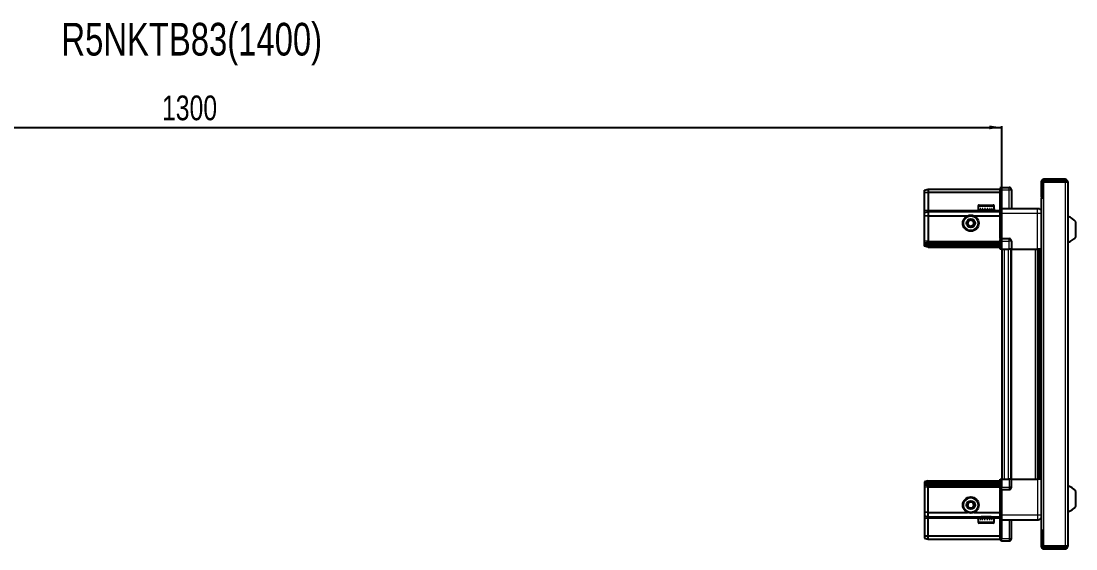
# Model space of a CAD drawing. Header units: millimetres. Extents: x 799 to 4278, y -297 to 1771.
# Drawn here: x 2424 to 3278, y 1344 to 1771 of the extents above; entities that cross this region are included whole.
import ezdxf

# ---------------------------------------------------------------- set-up
doc = ezdxf.new("R2010")
doc.units = ezdxf.units.MM
doc.layers.add('FORMAT', color=7, linetype='Continuous')
doc.styles.add('SLDTEXTSTYLE0', font='TXT', dxfattribs={"width": 0.75})
doc.dimstyles.new('SLDDIMSTYLE0', dxfattribs={"dimtxt": 20, "dimasz": 10, "dimexe": 0, "dimexo": 0.0625, "dimgap": 5, "dimtad": 2, "dimdec": 1, "dimrnd": 1e-09, "dimzin": 12, "dimdsep": 46, "dimtxsty": 'SLDTEXTSTYLE0', "dimsah": 1, "dimcen": 0.09, "dimadec": 0, "dimazin": 3, "dimtfac": 1, "dimtofl": 0, "dimtmove": 0, "dimatfit": 3, "dimfxl": 0, "dimfrac": 2, "dimtolj": 1, "dimtzin": 12, "dimarcsym": 0})

# ---------------------------------------------------------------- blocks, each defined once
blk = doc.blocks.new('_D_4')
at = {"layer": 'FORMAT'}
for p, q in [((1917.77, 1586.94), (1917.77, 1686.43)), ((1917.77, 1685.43), (3217.77, 1685.43)), ((3217.77, 1586.94), (3217.77, 1686.43))]:
    blk.add_line(p, q, dxfattribs=at)
for points in [[(1917.77, 1685.43), (1927.77, 1683.9), (1927.77, 1686.97)], [(3217.77, 1685.43), (3207.77, 1686.97), (3207.77, 1683.9)]]:
    blk.add_solid(points, dxfattribs=at)
at = {"layer": 'FORMAT', "insert": (2538.21, 1711.22), "char_height": 20, "attachment_point": 1, "style": 'SLDTEXTSTYLE0'}
blk.add_mtext('1300', dxfattribs=at)

msp = doc.modelspace()

# ---------------------------------------------------------------- linework, layer by layer
at = {"color": 7, "linetype": 'Continuous', "lineweight": 25}
for p, q in [((3249.62, 1641.33), (3249.62, 1628.93)), ((3251.12, 1641.33), (3251.12, 1628.93)), ((3251.62, 1628.43), (3251.62, 1641.33)), ((3251.62, 1641.33), (3269.02, 1641.33)), ((3269.02, 1643.43), (3251.72, 1643.43)), ((3269.02, 1641.93), (3251.72, 1641.93)), ((3269.02, 1641.93), (3269.02, 1643.43)), ((3269.02, 1641.33), (3271.12, 1641.33)), ((3271.12, 1641.33), (3271.12, 1346.53)), ((3155.12, 1634.63), (3158.12, 1635.43)), ((3155.12, 1632.78), (3155.12, 1634.63)), ((3155.12, 1632.78), (3158.12, 1632.93)), ((3155.12, 1618.43), (3155.12, 1632.78)), ((3158.12, 1635.43), (3158.12, 1632.93)), ((3158.12, 1635.43), (3216.42, 1635.43)), ((3158.12, 1632.93), (3158.12, 1618.43)), ((3158.12, 1632.93), (3216.42, 1632.93)), ((3217.28, 1636.93), (3216.42, 1636.43)), ((3217.28, 1636.93), (3216.42, 1636.43)), ((3216.42, 1636.43), (3216.42, 1634.93)), ((3216.42, 1620.13), (3216.42, 1634.93)), ((3217.62, 1636.93), (3217.28, 1636.93)), ((3217.62, 1636.93), (3217.28, 1636.93)), ((3217.62, 1634.93), (3217.62, 1636.93)), ((3217.62, 1636.93), (3217.62, 1636.93)), ((3217.62, 1636.93), (3223.62, 1636.93)), ((3217.62, 1634.93), (3217.62, 1620.13)), ((3225.62, 1634.93), (3225.62, 1619.93)), ((3198.62, 1621.83), (3198.62, 1618.93)), ((3199.42, 1622.63), (3210.82, 1622.63)), ((3211.62, 1618.93), (3211.62, 1621.83)), ((3249.52, 1628.43), (3249.52, 1359.43)), ((3249.52, 1628.43), (3251.62, 1628.43)), ((3249.62, 1628.93), (3251.12, 1628.93)), ((3155.12, 1616.63), (3155.12, 1618.43)), ((3155.12, 1616.63), (3158.12, 1617.43)), ((3155.12, 1613.6), (3155.12, 1616.63)), ((3158.12, 1613.93), (3155.12, 1613.6)), ((3155.12, 1593.43), (3155.12, 1613.6)), ((3158.12, 1618.43), (3158.12, 1617.43)), ((3158.12, 1617.43), (3158.12, 1613.93)), ((3158.12, 1617.43), (3216.42, 1617.43)), ((3158.12, 1613.93), (3158.12, 1593.43)), ((3158.12, 1613.93), (3190.12, 1613.93)), ((3195.12, 1613.93), (3216.42, 1613.93)), ((3198.62, 1618.93), (3198.66, 1618.93)), ((3198.78, 1619.43), (3198.66, 1619.43)), ((3198.66, 1619.43), (3198.66, 1618.93)), ((3198.66, 1618.93), (3198.78, 1618.93)), ((3198.78, 1619.43), (3198.78, 1618.93)), ((3198.78, 1618.93), (3199.19, 1618.93)), ((3199.53, 1619.43), (3199.19, 1619.43)), ((3199.19, 1619.43), (3199.19, 1618.93)), ((3199.19, 1618.93), (3199.53, 1618.93)), ((3199.53, 1619.43), (3199.53, 1618.93)), ((3199.53, 1618.93), (3200.3, 1618.93)), ((3200.82, 1619.43), (3200.3, 1619.43)), ((3200.3, 1619.43), (3200.3, 1618.93)), ((3200.3, 1618.93), (3200.82, 1618.93)), ((3200.72, 1618.93), (3200.72, 1618.83)), ((3200.72, 1618.83), (3209.52, 1618.83)), ((3200.82, 1619.43), (3200.82, 1618.93)), ((3200.82, 1618.93), (3201.88, 1618.93)), ((3201.12, 1618.43), (3201.81, 1617.95)), ((3201.12, 1618.43), (3209.12, 1618.43)), ((3201.81, 1617.95), (3201.12, 1617.47)), ((3201.12, 1617.47), (3201.12, 1617.43)), ((3201.12, 1617.47), (3209.12, 1617.47)), ((3201.81, 1617.95), (3208.43, 1617.95)), ((3202.54, 1619.43), (3201.88, 1619.43)), ((3201.88, 1619.43), (3201.88, 1618.93)), ((3201.88, 1618.93), (3202.54, 1618.93)), ((3202.54, 1619.43), (3202.54, 1618.93)), ((3202.54, 1618.93), (3203.78, 1618.93)), ((3204.51, 1619.43), (3203.78, 1619.43)), ((3203.78, 1619.43), (3203.78, 1618.93)), ((3203.78, 1618.93), (3204.21, 1618.93)), ((3204.21, 1619.43), (3204.21, 1618.93)), ((3204.51, 1619.43), (3204.51, 1618.93)), ((3204.51, 1618.93), (3205.81, 1618.93)), ((3206.54, 1619.43), (3205.81, 1619.43)), ((3205.81, 1619.43), (3205.81, 1618.93)), ((3206.08, 1619.43), (3206.08, 1618.93)), ((3206.08, 1618.93), (3206.54, 1618.93)), ((3206.54, 1619.43), (3206.54, 1618.93)), ((3206.54, 1618.93), (3207.77, 1618.93)), ((3208.43, 1619.43), (3207.77, 1619.43)), ((3207.77, 1619.43), (3207.77, 1618.93)), ((3207.77, 1618.93), (3208.43, 1618.93)), ((3208.43, 1619.43), (3208.43, 1618.93)), ((3208.43, 1618.93), (3209.48, 1618.93)), ((3208.43, 1617.95), (3209.12, 1618.43)), ((3209.12, 1617.47), (3208.43, 1617.95)), ((3209.12, 1617.43), (3209.12, 1617.47)), ((3210, 1619.43), (3209.48, 1619.43)), ((3209.48, 1619.43), (3209.48, 1618.93)), ((3209.48, 1618.93), (3210, 1618.93)), ((3209.52, 1618.83), (3209.52, 1618.93)), ((3210, 1619.43), (3210, 1618.93)), ((3210, 1618.93), (3210.75, 1618.93)), ((3211.09, 1619.43), (3210.75, 1619.43)), ((3210.75, 1619.43), (3210.75, 1618.93)), ((3210.75, 1618.93), (3211.09, 1618.93)), ((3211.09, 1619.43), (3211.09, 1618.93)), ((3211.09, 1618.93), (3211.48, 1618.93)), ((3211.59, 1619.43), (3211.48, 1619.43)), ((3211.48, 1619.43), (3211.48, 1618.93)), ((3211.48, 1618.93), (3211.59, 1618.93)), ((3211.59, 1619.43), (3211.59, 1618.93)), ((3211.59, 1618.93), (3211.62, 1618.93)), ((3216.42, 1619.93), (3216.42, 1620.13)), ((3217.62, 1619.93), (3216.42, 1619.93)), ((3216.42, 1615.93), (3216.42, 1619.93)), ((3216.42, 1595.63), (3216.42, 1615.93)), ((3217.62, 1620.13), (3217.62, 1619.93)), ((3217.62, 1619.93), (3217.62, 1615.93)), ((3217.62, 1619.93), (3246.62, 1619.93)), ((3217.62, 1615.93), (3217.62, 1595.63)), ((3277.72, 1596.93), (3277.72, 1608.93)), ((3155.12, 1591.63), (3155.12, 1593.43)), ((3158.12, 1592.43), (3155.12, 1591.63)), ((3155.12, 1590.89), (3155.12, 1591.63)), ((3158.12, 1591.43), (3155.12, 1590.89)), ((3155.12, 1590.39), (3155.12, 1590.89)), ((3155.12, 1589.24), (3155.12, 1590.39)), ((3158.12, 1589.93), (3155.12, 1590.39)), ((3158.12, 1588.43), (3155.12, 1589.24)), ((3158.12, 1593.43), (3158.12, 1592.43)), ((3158.12, 1592.43), (3158.12, 1591.43)), ((3158.12, 1592.43), (3216.42, 1592.43)), ((3158.12, 1591.43), (3216.42, 1591.43)), ((3158.12, 1591.43), (3158.12, 1589.93)), ((3158.12, 1589.93), (3216.42, 1589.93)), ((3158.12, 1589.93), (3158.12, 1588.43)), ((3158.12, 1588.43), (3216.42, 1588.43)), ((3216.42, 1595.43), (3216.42, 1595.63)), ((3217.62, 1595.43), (3216.42, 1595.43)), ((3216.42, 1595.43), (3216.42, 1594.76)), ((3216.42, 1586.93), (3216.42, 1594.76)), ((3217.28, 1593.43), (3217.28, 1586.93)), ((3217.62, 1595.63), (3217.62, 1595.43)), ((3217.62, 1593.43), (3217.62, 1595.43)), ((3217.62, 1595.43), (3223.62, 1595.43)), ((3217.62, 1593.43), (3217.62, 1595.43)), ((3217.62, 1593.43), (3217.62, 1586.93)), ((3225.62, 1593.43), (3225.62, 1586.93)), ((3217.28, 1586.93), (3216.42, 1586.93)), ((3217.62, 1586.93), (3217.28, 1586.93)), ((3217.62, 1586.93), (3223.62, 1586.93)), ((3217.77, 1586.93), (3217.77, 1400.93)), ((3225.62, 1586.93), (3223.62, 1586.93)), ((3224.97, 1586.93), (3224.97, 1400.93)), ((3225.62, 1586.93), (3246.62, 1586.93)), ((3247.64, 1400.93), (3247.64, 1586.93)), ((3247.68, 1400.93), (3247.68, 1586.93)), ((3249.47, 1586.93), (3249.47, 1400.93)), ((3216.42, 1393.11), (3216.42, 1400.93)), ((3216.42, 1400.93), (3217.28, 1400.93)), ((3217.28, 1400.93), (3217.28, 1400.93)), ((3217.28, 1400.93), (3217.28, 1394.43)), ((3217.62, 1400.93), (3217.28, 1400.93)), ((3217.62, 1400.93), (3217.62, 1394.43)), ((3217.62, 1400.93), (3217.62, 1400.93)), ((3217.62, 1400.93), (3217.62, 1394.43)), ((3217.62, 1400.93), (3223.62, 1400.93)), ((3225.62, 1400.93), (3223.62, 1400.93)), ((3225.62, 1394.43), (3225.62, 1400.93)), ((3225.62, 1400.93), (3246.62, 1400.93)), ((3158.12, 1399.43), (3155.12, 1398.63)), ((3155.12, 1398.63), (3155.12, 1397.48)), ((3158.12, 1397.93), (3155.12, 1397.48)), ((3155.12, 1397.48), (3155.12, 1396.98)), ((3158.12, 1396.43), (3155.12, 1396.98)), ((3155.12, 1396.98), (3155.12, 1396.24)), ((3158.12, 1395.43), (3155.12, 1396.24)), ((3155.12, 1396.24), (3155.12, 1394.43)), ((3155.12, 1394.43), (3155.12, 1374.27)), ((3158.12, 1397.93), (3158.12, 1399.43)), ((3158.12, 1399.43), (3216.42, 1399.43)), ((3158.12, 1397.93), (3216.42, 1397.93)), ((3158.12, 1396.43), (3158.12, 1397.93)), ((3158.12, 1396.43), (3216.42, 1396.43)), ((3158.12, 1395.43), (3158.12, 1396.43)), ((3158.12, 1395.43), (3216.42, 1395.43)), ((3158.12, 1394.43), (3158.12, 1395.43)), ((3158.12, 1373.93), (3158.12, 1394.43)), ((3216.42, 1393.11), (3216.42, 1392.43)), ((3217.62, 1392.43), (3216.42, 1392.43)), ((3216.42, 1392.23), (3216.42, 1392.43)), ((3216.42, 1371.93), (3216.42, 1392.23)), ((3217.62, 1392.43), (3217.62, 1394.43)), ((3217.62, 1392.43), (3217.62, 1392.23)), ((3217.62, 1392.43), (3223.62, 1392.43)), ((3217.62, 1392.23), (3217.62, 1371.93)), ((3277.72, 1378.93), (3277.72, 1390.93)), ((3158.12, 1373.93), (3155.12, 1374.27)), ((3155.12, 1374.27), (3155.12, 1371.24)), ((3155.12, 1371.24), (3158.12, 1370.43)), ((3155.12, 1371.24), (3155.12, 1369.43)), ((3155.12, 1369.43), (3155.12, 1355.09)), ((3158.12, 1373.93), (3190.12, 1373.93)), ((3158.12, 1370.43), (3158.12, 1373.93)), ((3158.12, 1370.43), (3216.42, 1370.43)), ((3158.12, 1369.43), (3158.12, 1370.43)), ((3158.12, 1354.93), (3158.12, 1369.43)), ((3195.12, 1373.93), (3216.42, 1373.93)), ((3198.62, 1368.93), (3198.62, 1366.03)), ((3198.64, 1368.93), (3198.62, 1368.93)), ((3198.64, 1368.43), (3198.64, 1368.93)), ((3198.73, 1368.93), (3198.64, 1368.93)), ((3198.64, 1368.43), (3198.73, 1368.43)), ((3198.73, 1368.43), (3198.73, 1368.93)), ((3199.11, 1368.93), (3198.73, 1368.93)), ((3199.11, 1368.43), (3199.11, 1368.93)), ((3199.43, 1368.93), (3199.11, 1368.93)), ((3199.11, 1368.43), (3199.43, 1368.43)), ((3199.43, 1368.43), (3199.43, 1368.93)), ((3200.16, 1368.93), (3199.43, 1368.93)), ((3200.16, 1368.43), (3200.16, 1368.93)), ((3200.67, 1368.93), (3200.16, 1368.93)), ((3200.16, 1368.43), (3200.67, 1368.43)), ((3200.67, 1368.43), (3200.67, 1368.93)), ((3201.71, 1368.93), (3200.67, 1368.93)), ((3200.72, 1369.03), (3200.72, 1368.93)), ((3209.52, 1369.03), (3200.72, 1369.03)), ((3201.12, 1370.43), (3201.12, 1370.4)), ((3201.12, 1370.4), (3201.81, 1369.92)), ((3209.12, 1370.4), (3201.12, 1370.4)), ((3201.81, 1369.92), (3201.12, 1369.43)), ((3209.12, 1369.43), (3201.12, 1369.43)), ((3201.71, 1368.43), (3201.71, 1368.93)), ((3202.36, 1368.93), (3201.71, 1368.93)), ((3201.71, 1368.43), (3202.36, 1368.43)), ((3208.43, 1369.92), (3201.81, 1369.92)), ((3202.36, 1368.43), (3202.36, 1368.93)), ((3203.58, 1368.93), (3202.36, 1368.93)), ((3203.58, 1368.43), (3203.58, 1368.93)), ((3204.08, 1368.93), (3203.58, 1368.93)), ((3203.58, 1368.43), (3204.31, 1368.43)), ((3204.08, 1368.43), (3204.08, 1368.93)), ((3204.31, 1368.43), (3204.31, 1368.93)), ((3205.61, 1368.93), (3204.31, 1368.93)), ((3205.61, 1368.43), (3205.61, 1368.93)), ((3205.61, 1368.43), (3206.34, 1368.43)), ((3205.95, 1368.43), (3205.95, 1368.93)), ((3206.34, 1368.93), (3205.95, 1368.93)), ((3206.34, 1368.43), (3206.34, 1368.93)), ((3207.59, 1368.93), (3206.34, 1368.93)), ((3207.59, 1368.43), (3207.59, 1368.93)), ((3208.26, 1368.93), (3207.59, 1368.93)), ((3207.59, 1368.43), (3208.26, 1368.43)), ((3208.26, 1368.43), (3208.26, 1368.93)), ((3209.33, 1368.93), (3208.26, 1368.93)), ((3208.43, 1369.92), (3209.12, 1370.4)), ((3209.12, 1369.43), (3208.43, 1369.92)), ((3209.12, 1370.4), (3209.12, 1370.43)), ((3209.33, 1368.43), (3209.33, 1368.93)), ((3209.86, 1368.93), (3209.33, 1368.93)), ((3209.33, 1368.43), (3209.86, 1368.43)), ((3209.52, 1368.93), (3209.52, 1369.03)), ((3209.86, 1368.43), (3209.86, 1368.93)), ((3210.65, 1368.93), (3209.86, 1368.93)), ((3210.65, 1368.43), (3210.65, 1368.93)), ((3211, 1368.93), (3210.65, 1368.93)), ((3210.65, 1368.43), (3211, 1368.43)), ((3211, 1368.43), (3211, 1368.93)), ((3211.43, 1368.93), (3211, 1368.93)), ((3211.43, 1368.43), (3211.43, 1368.93)), ((3211.57, 1368.93), (3211.43, 1368.93)), ((3211.43, 1368.43), (3211.57, 1368.43)), ((3211.57, 1368.43), (3211.57, 1368.93)), ((3211.62, 1368.93), (3211.57, 1368.93)), ((3211.62, 1366.03), (3211.62, 1368.93)), ((3216.42, 1367.93), (3216.42, 1371.93)), ((3217.62, 1367.93), (3216.42, 1367.93)), ((3216.42, 1367.73), (3216.42, 1367.93)), ((3216.42, 1352.93), (3216.42, 1367.73)), ((3217.62, 1371.93), (3217.62, 1367.93)), ((3217.62, 1367.93), (3217.62, 1367.73)), ((3217.62, 1367.93), (3246.62, 1367.93)), ((3217.62, 1367.73), (3217.62, 1352.93)), ((3217.62, 1367.73), (3217.62, 1352.93)), ((3225.62, 1352.93), (3225.62, 1367.93)), ((3210.82, 1365.23), (3199.42, 1365.23)), ((3251.62, 1359.43), (3249.52, 1359.43)), ((3249.62, 1358.93), (3251.12, 1358.93)), ((3249.62, 1358.93), (3249.62, 1346.53)), ((3251.12, 1358.93), (3251.12, 1346.53)), ((3251.62, 1346.53), (3251.62, 1359.43)), ((3155.12, 1355.09), (3158.12, 1354.93)), ((3155.12, 1355.09), (3155.12, 1353.24)), ((3155.12, 1353.24), (3158.12, 1352.43)), ((3158.12, 1354.93), (3216.42, 1354.93)), ((3158.12, 1352.43), (3158.12, 1354.93)), ((3158.12, 1352.43), (3216.42, 1352.43)), ((3216.42, 1352.93), (3216.42, 1351.43)), ((3216.42, 1351.43), (3217.28, 1350.93)), ((3217.62, 1350.93), (3217.28, 1350.93)), ((3217.62, 1350.93), (3217.62, 1352.93)), ((3217.62, 1350.93), (3223.62, 1350.93)), ((3269.02, 1346.53), (3251.62, 1346.53)), ((3251.72, 1345.93), (3269.02, 1345.93)), ((3251.72, 1344.43), (3269.02, 1344.43)), ((3271.12, 1346.53), (3269.02, 1346.53)), ((3269.02, 1345.93), (3269.02, 1344.43))]:
    msp.add_line(p, q, dxfattribs=at)
at = {"color": 8, "linetype": 'Continuous', "lineweight": 18}
for p, q in [((3251.12, 1641.33), (3249.62, 1641.33)), ((3251.72, 1641.93), (3251.72, 1643.43)), ((3269.02, 1641.33), (3269.02, 1346.53)), ((3217.62, 1634.93), (3216.42, 1634.93)), ((3217.62, 1634.93), (3223.62, 1634.93)), ((3223.62, 1634.93), (3223.62, 1636.93)), ((3223.62, 1634.93), (3225.62, 1634.93)), ((3223.62, 1619.93), (3223.62, 1634.93)), ((3198.62, 1621.83), (3211.62, 1621.83)), ((3251.62, 1628.43), (3251.62, 1359.43)), ((3155.12, 1618.43), (3158.12, 1618.43)), ((3158.12, 1618.43), (3201.12, 1618.43)), ((3209.12, 1618.43), (3216.42, 1618.43)), ((3216.42, 1620.13), (3217.62, 1620.13)), ((3217.62, 1615.93), (3216.42, 1615.93)), ((3217.62, 1615.93), (3246.62, 1615.93)), ((3246.62, 1586.93), (3246.62, 1615.93)), ((3158.12, 1593.43), (3155.12, 1593.43)), ((3158.12, 1593.43), (3216.42, 1593.43)), ((3216.42, 1595.63), (3217.62, 1595.63)), ((3217.62, 1593.43), (3217.28, 1593.43)), ((3217.62, 1593.43), (3223.62, 1593.43)), ((3223.62, 1593.43), (3223.62, 1595.43)), ((3223.62, 1586.93), (3223.62, 1593.43)), ((3225.62, 1593.43), (3223.62, 1593.43)), ((3219.77, 1586.93), (3219.77, 1400.93)), ((3222.97, 1586.93), (3222.97, 1400.93)), ((3225.62, 1586.93), (3225.62, 1400.93)), ((3245.02, 1400.93), (3245.02, 1586.93)), ((3246.43, 1586.93), (3246.43, 1400.93)), ((3248.88, 1400.93), (3248.88, 1586.93)), ((3217.62, 1400.93), (3217.28, 1400.93)), ((3223.62, 1400.93), (3223.62, 1394.43)), ((3246.62, 1400.93), (3246.62, 1371.93)), ((3158.12, 1394.43), (3155.12, 1394.43)), ((3158.12, 1394.43), (3216.42, 1394.43)), ((3217.62, 1392.23), (3216.42, 1392.23)), ((3217.62, 1394.43), (3217.28, 1394.43)), ((3217.62, 1394.43), (3223.62, 1394.43)), ((3225.62, 1394.43), (3223.62, 1394.43)), ((3223.62, 1394.43), (3223.62, 1392.43)), ((3155.12, 1369.43), (3158.12, 1369.43)), ((3158.12, 1369.43), (3201.12, 1369.43)), ((3211.62, 1366.03), (3198.62, 1366.03)), ((3209.12, 1369.43), (3216.42, 1369.43)), ((3217.62, 1371.93), (3216.42, 1371.93)), ((3217.62, 1367.73), (3216.42, 1367.73)), ((3217.62, 1371.93), (3246.62, 1371.93)), ((3223.62, 1367.93), (3223.62, 1352.93)), ((3217.62, 1352.93), (3216.42, 1352.93)), ((3217.62, 1352.93), (3223.62, 1352.93)), ((3223.62, 1352.93), (3225.62, 1352.93)), ((3223.62, 1352.93), (3223.62, 1350.93)), ((3251.12, 1346.53), (3249.62, 1346.53)), ((3251.72, 1345.93), (3251.72, 1344.43))]:
    msp.add_line(p, q, dxfattribs=at)
at = {"color": 7, "linetype": 'Continuous', "lineweight": 25}
for centre, radius in [((3192.62, 1607.93), 6.5), ((3192.62, 1607.93), 3.46), ((3192.62, 1379.93), 6.5), ((3192.62, 1379.93), 3.46)]:
    msp.add_circle(centre, radius, dxfattribs=at)
at = {"color": 8, "linetype": 'Continuous', "lineweight": 18}
for centre in [(3192.62, 1607.93), (3192.62, 1379.93)]:
    msp.add_circle(centre, 5.7, dxfattribs=at)
at = {"color": 7, "linetype": 'Continuous', "lineweight": 25}
for centre, radius, start, end in [((3251.72, 1641.33), 2.1, 90, 180), ((3251.72, 1641.33), 0.6, 90, 180), ((3269.02, 1641.33), 2.1, 0, 90), ((3269.02, 1641.33), 0.6, 0, 90), ((3223.62, 1634.93), 2, 0, 90), ((3199.42, 1621.83), 0.8, 90, 180), ((3210.82, 1621.83), 0.8, 0, 90), ((3200.72, 1618.43), 0.4, 0, 90), ((3209.52, 1618.43), 0.4, 90, 180), ((3268.09, 1601.91), 11.91, 36.1266, 75.29965), ((3192.62, 1607.93), 2.5, 120.74103, 180.74103), ((3192.62, 1607.93), 2.5, 180.74103, 240.74103), ((3192.62, 1607.93), 2.5, 60.74103, 120.74103), ((3192.62, 1607.93), 2.5, 240.74103, 300.74103), ((3192.62, 1607.93), 2.5, 0.74103, 60.74103), ((3192.62, 1607.93), 2.5, 300.74103, 0.74103), ((3268.09, 1603.96), 11.91, 284.70035, 323.8734), ((3223.62, 1593.43), 2, 0, 90), ((3223.62, 1394.43), 2, 270, 0), ((3268.09, 1383.91), 11.91, 36.1266, 75.29965), ((3192.62, 1379.93), 2.5, 155.91157, 215.91157), ((3192.62, 1379.93), 2.5, 95.91157, 155.91157), ((3192.62, 1379.93), 2.5, 215.91157, 275.91157), ((3192.62, 1379.93), 2.5, 35.91157, 95.91157), ((3192.62, 1379.93), 2.5, 275.91157, 335.91157), ((3192.62, 1379.93), 2.5, 335.91157, 35.91157), ((3268.09, 1385.96), 11.91, 284.70035, 323.8734), ((3199.42, 1366.03), 0.8, 180, 270), ((3200.72, 1369.43), 0.4, 270, 0), ((3209.52, 1369.43), 0.4, 180, 270), ((3210.82, 1366.03), 0.8, 270, 360), ((3223.62, 1352.93), 2, 270, 0), ((3251.72, 1346.53), 2.1, 180, 270), ((3251.72, 1346.53), 0.6, 180, 270), ((3269.02, 1346.53), 0.6, 270, 0), ((3269.02, 1346.53), 2.1, 270, 0)]:
    msp.add_arc(centre, radius, start, end, dxfattribs=at)
for centre, start_param, end_param in [((3213.82, 1593.43), 0, 0.722734), ((3213.82, 1394.43), 5.560451, 6.283185)]:
    msp.add_ellipse(centre, major_axis=(3.46, 0), ratio=0.57735, start_param=start_param, end_param=end_param, dxfattribs=at)
for points, knots in [([(3246.62, 1619.93), (3247.06, 1619.89), (3247.74, 1619.82), (3248.55, 1619.38), (3249.1, 1618.94), (3249.38, 1618.57), (3249.52, 1618.39)], [0, 0, 0, 0, 0.3842982, 0.5911726, 0.8024372, 1, 1, 1, 1]), ([(3190.1, 1609.34), (3190.54, 1609.61), (3191.37, 1610.1), (3192.2, 1610.59), (3192.58, 1610.82)], [0, 0, 0, 0, 0.534686, 1, 1, 1, 1]), ([(3190.14, 1606.46), (3190.14, 1606.58), (3190.13, 1607.18), (3190.11, 1608.18), (3190.1, 1609), (3190.1, 1609.34)], [0, 0, 0, 0, 0.133125, 0.637099, 1, 1, 1, 1]), ([(3192.66, 1605.05), (3192.21, 1605.3), (3191.36, 1605.77), (3190.53, 1606.24), (3190.14, 1606.46)], [0, 0, 0, 0, 0.534686, 1, 1, 1, 1]), ([(3192.58, 1610.82), (3193.03, 1610.57), (3193.87, 1610.1), (3194.71, 1609.63), (3195.1, 1609.41)], [0, 0, 0, 0, 0.534686, 1, 1, 1, 1]), ([(3195.14, 1606.52), (3194.69, 1606.26), (3193.86, 1605.77), (3193.04, 1605.28), (3192.66, 1605.05)], [0, 0, 0, 0, 0.534686, 1, 1, 1, 1]), ([(3195.1, 1609.41), (3195.1, 1609.06), (3195.11, 1608.24), (3195.13, 1607.25), (3195.14, 1606.65), (3195.14, 1606.52)], [0, 0, 0, 0, 0.362901, 0.866875, 1, 1, 1, 1]), ([(3249.47, 1586.93), (3249.43, 1586.93), (3249.21, 1586.93), (3248.49, 1586.93), (3247.53, 1586.93), (3246.88, 1586.93), (3246.62, 1586.93)], [0, 0, 0, 0, 0.071707, 0.420979, 0.770251, 1, 1, 1, 1]), ([(3249.47, 1400.93), (3249.43, 1400.93), (3249.21, 1400.93), (3248.49, 1400.93), (3247.53, 1400.93), (3246.88, 1400.93), (3246.62, 1400.93)], [0, 0, 0, 0, 0.0717073, 0.4209791, 0.7702508, 1, 1, 1, 1]), ([(3189.75, 1379.64), (3189.96, 1380.11), (3190.35, 1380.99), (3190.74, 1381.86), (3190.93, 1382.27)], [0, 0, 0, 0, 0.534686, 1, 1, 1, 1]), ([(3191.44, 1377.3), (3191.14, 1377.72), (3190.57, 1378.5), (3190.01, 1379.27), (3189.75, 1379.64)], [0, 0, 0, 0, 0.534686, 1, 1, 1, 1]), ([(3190.93, 1382.27), (3191.27, 1382.31), (3192.09, 1382.39), (3193.08, 1382.49), (3193.67, 1382.56), (3193.8, 1382.57)], [0, 0, 0, 0, 0.362901, 0.866875, 1, 1, 1, 1]), ([(3194.31, 1377.6), (3194.19, 1377.58), (3193.59, 1377.52), (3192.6, 1377.42), (3191.78, 1377.33), (3191.44, 1377.3)], [0, 0, 0, 0, 0.133125, 0.637099, 1, 1, 1, 1]), ([(3193.8, 1382.57), (3194.1, 1382.15), (3194.66, 1381.37), (3195.23, 1380.59), (3195.49, 1380.23)], [0, 0, 0, 0, 0.5346859, 1, 1, 1, 1]), ([(3195.49, 1380.23), (3195.28, 1379.76), (3194.89, 1378.88), (3194.49, 1378), (3194.31, 1377.6)], [0, 0, 0, 0, 0.534686, 1, 1, 1, 1]), ([(3246.62, 1367.93), (3247.06, 1367.98), (3247.74, 1368.05), (3248.55, 1368.49), (3249.1, 1368.93), (3249.38, 1369.3), (3249.52, 1369.48)], [0, 0, 0, 0, 0.384298, 0.591173, 0.802437, 1, 1, 1, 1])]:
    msp.add_open_spline(points, degree=3, knots=knots, dxfattribs=at)
at = {"color": 8, "linetype": 'Continuous', "lineweight": 18}
for points in [[(3246.62, 1615.93), (3246.62, 1616.46), (3246.62, 1617.51), (3246.62, 1618.83), (3246.62, 1619.75), (3246.62, 1619.87), (3246.62, 1619.93)], [(3246.62, 1371.93), (3246.62, 1371.41), (3246.62, 1370.36), (3246.62, 1369.04), (3246.62, 1368.11), (3246.62, 1367.99), (3246.62, 1367.93)]]:
    msp.add_open_spline(points, degree=3, dxfattribs=at)
for points, knots in [([(3246.62, 1615.93), (3247.06, 1615.93), (3247.74, 1615.93), (3248.55, 1615.93), (3249.1, 1615.93), (3249.38, 1615.93), (3249.52, 1615.93)], [0, 0, 0, 0, 0.3842982, 0.5911726, 0.8024372, 1, 1, 1, 1]), ([(3246.62, 1371.93), (3247.06, 1371.93), (3247.74, 1371.93), (3248.55, 1371.93), (3249.1, 1371.93), (3249.38, 1371.93), (3249.52, 1371.93)], [0, 0, 0, 0, 0.384298, 0.591173, 0.802437, 1, 1, 1, 1])]:
    msp.add_open_spline(points, degree=3, knots=knots, dxfattribs=at)

# ---------------------------------------------------------------- texts
at = {"layer": 'FORMAT', "insert": (2456.83, 1770.02), "char_height": 26.4583, "attachment_point": 1, "style": 'SLDTEXTSTYLE0'}
msp.add_mtext('R5NKTB83(1400)', dxfattribs=at)

# ---------------------------------------------------------------- dimensions: what is measured, and where the dimension line sits
at = {"layer": 'FORMAT'}
dim = msp.add_linear_dim(base=(3217.77, 1685.43), p1=(1917.77, 1586.93), p2=(3217.77, 1586.93), angle=0, dimstyle='SLDDIMSTYLE0', dxfattribs=at)
dim.commit()
dim.dimension.update_dxf_attribs({"geometry": '_D_4', "text_midpoint": (2567.77, 1685.43), "dimtype": 160})

doc.saveas('drawing.dxf')
